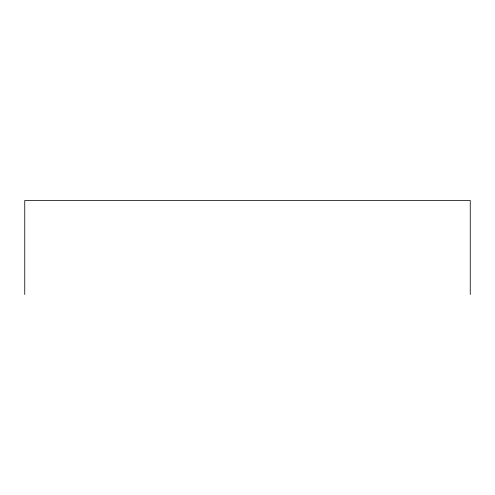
<?xml version="1.0" encoding="UTF-8"?>
<svg xmlns="http://www.w3.org/2000/svg" width="495" height="495" viewBox="0 0 495 495"><rect width="100%" height="100%" fill="white"/><g stroke="black" fill="none" stroke-linecap="round" stroke-linejoin="round"><path stroke-width="0.74" d="M470.25 294.513L470.25 200.487L24.75 200.487L24.75 294.513"/></g></svg>
